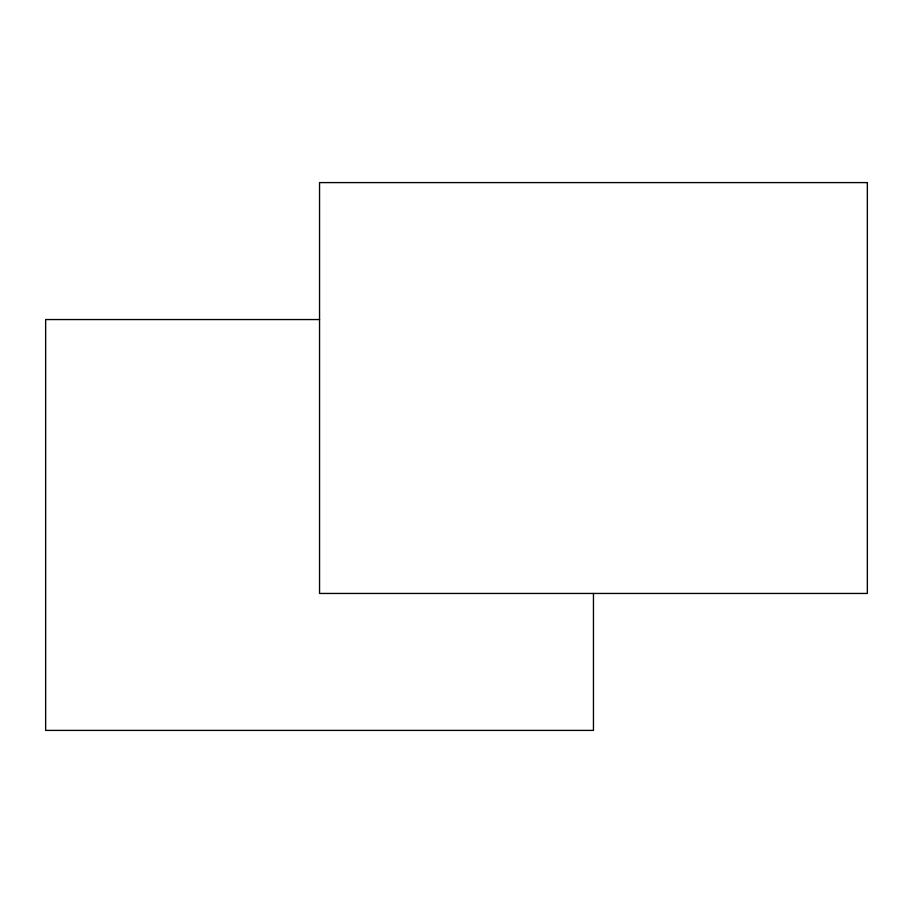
<?xml version="1.0" encoding="UTF-8"?>
<svg xmlns="http://www.w3.org/2000/svg" width="913" height="913" viewBox="0 0 913 913"><rect width="100%" height="100%" fill="white"/><g stroke="black" fill="none" stroke-linecap="round" stroke-linejoin="round"><path stroke-width="1.37" d="M319.55 319.55L45.65 319.55L45.65 730.4L593.45 730.4L593.45 593.45M867.35 182.6L319.55 182.6L319.55 593.45L867.35 593.45L867.35 182.6"/></g></svg>
